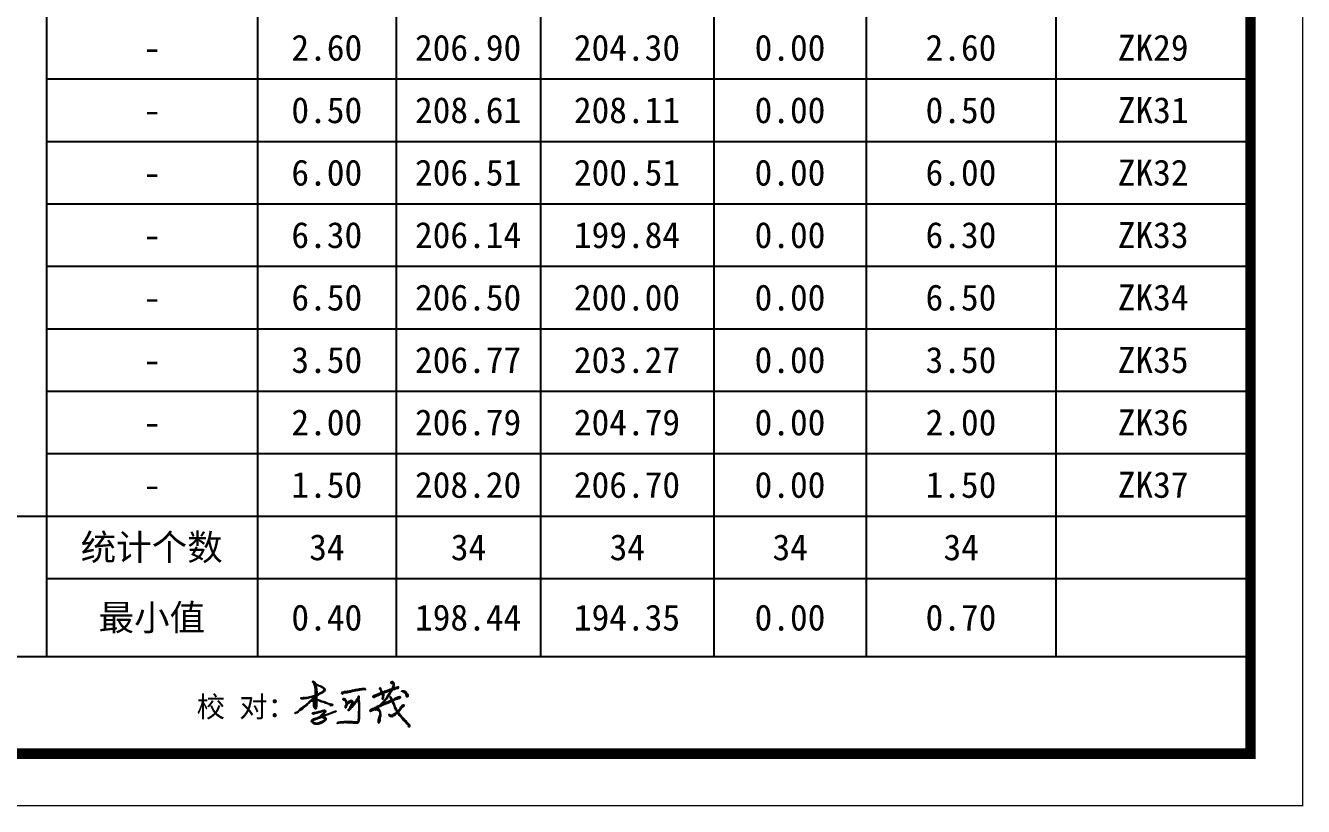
# Model space of a CAD drawing. Header units: millimetres. Extents: x 928 to 1798, y 854 to 1152.
# Drawn here: x 1015.6 to 1138.3, y 854.5 to 929.5 of the extents above; entities that cross this region are included whole.
import ezdxf

# ---------------------------------------------------------------- set-up
doc = ezdxf.new("R2010")
doc.units = ezdxf.units.MM
doc.layers.add('不打印', color=7, linetype='Continuous', plot=False)
doc.styles.add('成果图模板', font='simfang_0.ttf')
doc.styles.add('成果表转DWG表体', font='simfang_0.ttf', dxfattribs={"height": 2.5})

# ---------------------------------------------------------------- blocks, each defined once
blk = doc.blocks.new('地层图框模板（昇龙1）.dwg', base_point=(25, 269))
h = blk.add_hatch(color=256)
edge = h.paths.add_edge_path()
edge.add_spline(control_points=[(114.07, 10.4), (114.04, 10.39), (114, 10.37), (113.93, 10.34), (113.87, 10.33), (113.8, 10.38), (113.8, 10.28), (113.92, 10.27), (114.08, 10.28), (114.35, 10.32), (114.62, 10.37), (114.87, 10.44), (115.05, 10.47), (115.13, 10.53), (115.21, 10.56), (115.17, 10.41), (115.22, 10.33), (115.19, 10.24), (115.22, 10.18), (115.15, 10.19), (115.09, 10.16), (115.11, 10.26), (115.11, 10.32), (115.1, 10.39), (115.01, 10.41), (114.9, 10.24), (114.69, 10.09), (114.41, 9.79), (114.02, 9.47), (113.62, 9.24), (113.39, 8.93), (113.25, 8.96), (113.21, 8.89), (113.26, 8.89), (113.31, 8.86), (113.53, 9.07), (113.85, 9.23), (114.24, 9.58), (114.51, 9.83), (114.68, 9.99), (114.77, 10.07), (114.87, 10.05), (114.94, 10.07), (115.03, 10.12), (115.06, 10.04), (115.02, 9.92), (115.03, 9.71), (115.04, 9.52), (115.1, 9.38), (115.15, 9.31), (115.22, 9.28), (115.26, 9.34), (115.26, 9.48), (115.29, 9.69), (115.27, 9.9), (115.29, 10.03), (115.27, 10.13), (115.45, 10.11), (115.65, 10.04), (115.96, 9.93), (116.25, 9.82), (116.43, 9.75), (116.55, 9.71), (116.61, 9.69), (116.64, 9.68), (116.68, 9.67), (116.62, 9.64), (116.65, 9.6), (116.71, 9.63), (116.77, 9.59), (116.81, 9.65), (116.83, 9.69), (116.81, 9.75), (116.74, 9.76), (116.53, 9.75), (116.18, 9.94), (115.77, 10.07), (115.49, 10.16), (115.38, 10.18), (115.33, 10.19), (115.3, 10.18), (115.28, 10.2), (115.3, 10.28), (115.26, 10.38), (115.29, 10.48), (115.28, 10.58), (115.4, 10.6), (115.53, 10.7), (115.74, 10.79), (115.93, 10.91), (116.05, 11.02), (116.07, 11.1), (116.09, 11.17), (116.06, 11.23), (116.01, 11.3), (115.92, 11.35), (115.79, 11.45), (115.61, 11.53), (115.42, 11.58), (115.29, 11.66), (115.19, 11.69), (115.14, 11.77), (115.11, 11.84), (115.07, 11.92), (115.01, 11.92), (114.97, 11.95), (114.93, 11.93), (114.91, 11.88), (114.96, 11.83), (115.04, 11.78), (115.12, 11.55), (115.17, 11.25), (115.21, 10.91), (115.19, 10.74), (115.21, 10.61), (115.06, 10.59), (114.94, 10.52), (114.73, 10.48), (114.55, 10.41), (114.32, 10.4), (114.22, 10.37), (114.07, 10.32), (114.08, 10.36), (114.12, 10.37), (114.08, 10.37), (114.1, 10.4), (114.08, 10.4), (114.07, 10.4)], knot_values=[0, 0, 0, 0, 0.091841, 0.141659, 0.236025, 0.264396, 0.332921, 0.388613, 0.589966, 0.843295, 1.176629, 1.425196, 1.619991, 1.700549, 1.745735, 1.830434, 1.987843, 2.07365, 2.0945, 2.154606, 2.200447, 2.265553, 2.358018, 2.408796, 2.450379, 2.601599, 2.911975, 3.286205, 3.778565, 4.436739, 4.717676, 4.78013, 4.829107, 4.86475, 4.898908, 5.001169, 5.59981, 6.109519, 6.527063, 6.720562, 6.794121, 6.873287, 7.005836, 7.058167, 7.086204, 7.230576, 7.450666, 7.675664, 7.81065, 7.896416, 7.944362, 7.994112, 8.086252, 8.368905, 8.612866, 8.711098, 8.777347, 8.864967, 9.104388, 9.542602, 9.796921, 10.024141, 10.123159, 10.180485, 10.218007, 10.229472, 10.272228, 10.300575, 10.337934, 10.428935, 10.477906, 10.517486, 10.553335, 10.658606, 10.701792, 11.19311, 11.765328, 12.007591, 12.078873, 12.121258, 12.149772, 12.164939, 12.205533, 12.357162, 12.487448, 12.517803, 12.623815, 12.759422, 13.058867, 13.287153, 13.434274, 13.506465, 13.560586, 13.620323, 13.711858, 13.810244, 13.920941, 14.203325, 14.39788, 14.519664, 14.653871, 14.682112, 14.814463, 14.875925, 14.935031, 14.981822, 15.011422, 15.056542, 15.121897, 15.207316, 15.325746, 15.828334, 16.137777, 16.337041, 16.381876, 16.48025, 16.691322, 16.853676, 17.095797, 17.291285, 17.460195, 17.548953, 17.558135, 17.584702, 17.600454, 17.621442, 17.64393, 17.64393, 17.64393, 17.64393], degree=3, periodic=0)
edge = h.paths.add_edge_path(flags=17)
edge.add_spline(control_points=[(115.1, 10.11), (115.11, 10.11), (115.14, 10.13), (115.2, 10.14), (115.22, 10.06), (115.2, 9.96), (115.2, 9.81), (115.2, 9.68), (115.19, 9.57), (115.2, 9.51), (115.2, 9.43), (115.13, 9.49), (115.13, 9.58), (115.11, 9.72), (115.1, 9.87), (115.09, 9.99), (115.1, 10.07), (115.1, 10.1), (115.1, 10.11)], knot_values=[0, 0, 0, 0, 0.048175, 0.096646, 0.133277, 0.245269, 0.410545, 0.566607, 0.662658, 0.729895, 0.780067, 0.821444, 0.928133, 1.053887, 1.246152, 1.372153, 1.432468, 1.467227, 1.467227, 1.467227, 1.467227], degree=3, periodic=0)
edge = h.paths.add_edge_path(flags=16)
edge.add_spline(control_points=[(115.03, 10.28), (115, 10.26), (114.94, 10.21), (114.87, 10.17), (114.84, 10.08), (114.97, 10.15), (115.05, 10.16), (115.06, 10.22), (115.06, 10.26), (115.05, 10.28), (115.04, 10.28), (115.03, 10.28)], knot_values=[0, 0, 0, 0, 0.122444, 0.224424, 0.241494, 0.373737, 0.435027, 0.498564, 0.535398, 0.548255, 0.563469, 0.563469, 0.563469, 0.563469], degree=3, periodic=0)
edge = h.paths.add_edge_path(flags=16)
edge.add_spline(control_points=[(115.21, 11.63), (115.27, 11.6), (115.39, 11.55), (115.58, 11.49), (115.73, 11.4), (115.88, 11.35), (115.96, 11.26), (116.03, 11.19), (116.01, 11.07), (115.87, 10.97), (115.71, 10.86), (115.53, 10.77), (115.41, 10.71), (115.35, 10.68), (115.27, 10.66), (115.32, 10.88), (115.29, 11.05), (115.25, 11.3), (115.24, 11.48), (115.2, 11.57), (115.21, 11.62), (115.21, 11.63)], knot_values=[0, 0, 0, 0, 0.210614, 0.396737, 0.56967, 0.751186, 0.835512, 0.933329, 1.036231, 1.149935, 1.42972, 1.636861, 1.745961, 1.819552, 1.844071, 1.966781, 2.218805, 2.532882, 2.668482, 2.777763, 2.807014, 2.807014, 2.807014, 2.807014], degree=3, periodic=0)
h = blk.add_hatch(color=256)
edge = h.paths.add_edge_path()
edge.add_spline(control_points=[(117.69, 10.84), (117.78, 10.87), (118.03, 10.96), (118.43, 10.97), (118.84, 11.09), (119.22, 11.15), (119.53, 11.21), (119.75, 11.22), (119.88, 11.25), (119.96, 11.23), (119.99, 11.19), (119.97, 11.14), (119.93, 11.17), (119.84, 11.2), (119.6, 11.15), (119.15, 11.1), (118.64, 10.97), (118.17, 10.87), (117.93, 10.85), (117.81, 10.81), (117.81, 10.74), (117.74, 10.79), (117.69, 10.81), (117.69, 10.83), (117.69, 10.84)], knot_values=[0, 0, 0, 0, 0.290269, 0.793501, 1.169193, 1.590262, 1.925832, 2.118423, 2.251298, 2.316807, 2.356663, 2.390092, 2.438876, 2.463965, 2.696927, 3.13659, 3.839325, 4.278123, 4.548172, 4.583694, 4.636624, 4.702134, 4.765161, 4.780271, 4.780271, 4.780271, 4.780271], degree=3, periodic=0)
edge = h.paths.add_edge_path()
edge.add_spline(control_points=[(117.85, 10.26), (117.89, 10.26), (117.97, 10.26), (118.06, 10.18), (118.14, 10.09), (118.18, 9.97), (118.21, 9.89), (118.21, 9.78), (118.31, 9.96), (118.41, 10), (118.54, 10.07), (118.66, 10.1), (118.76, 10.05), (118.8, 9.95), (118.76, 9.83), (118.72, 9.69), (118.64, 9.61), (118.56, 9.39), (118.72, 9.65), (118.83, 9.75), (118.97, 9.91), (119.08, 10.1), (119.18, 10.27), (119.27, 10.39), (119.27, 10.5), (119.33, 10.5), (119.41, 10.48), (119.32, 10.22), (119.44, 9.95), (119.4, 9.57), (119.4, 9.2), (119.4, 8.78), (119.45, 8.37), (119.34, 8.11), (119.29, 7.98), (119.12, 7.93), (118.92, 7.96), (118.64, 7.99), (118.36, 8), (118.03, 8.02), (117.7, 7.99), (117.5, 7.98), (117.18, 7.92), (117.48, 8.02), (117.66, 8.01), (117.94, 8.06), (118.22, 8.07), (118.53, 8.06), (118.81, 8.03), (119.01, 8.03), (119.14, 8.01), (119.21, 8.06), (119.26, 8.11), (119.28, 8.17), (119.3, 8.31), (119.31, 8.58), (119.32, 9.14), (119.36, 9.68), (119.31, 10.1), (119.31, 10.21), (119.28, 10.31), (119.21, 10.05), (119.07, 9.94), (118.92, 9.68), (118.71, 9.49), (118.53, 9.31), (118.42, 9.19), (118.34, 9.14), (118.28, 9.2), (118.39, 9.26), (118.45, 9.37), (118.55, 9.53), (118.63, 9.72), (118.67, 9.85), (118.74, 9.97), (118.65, 10), (118.55, 9.99), (118.43, 9.91), (118.33, 9.83), (118.24, 9.75), (118.2, 9.62), (118.16, 9.52), (118.1, 9.41), (118.01, 9.44), (118.07, 9.57), (118.13, 9.67), (118.13, 9.84), (118.1, 9.97), (118.05, 10.08), (117.99, 10.16), (117.92, 10.17), (117.87, 10.18), (117.81, 10.2), (117.83, 10.24), (117.84, 10.25), (117.85, 10.26)], knot_values=[0, 0, 0, 0, 0.122607, 0.230293, 0.349786, 0.484731, 0.596906, 0.63538, 0.741254, 0.923305, 1.050851, 1.185902, 1.27681, 1.360487, 1.482299, 1.62866, 1.780251, 1.896313, 2.072015, 2.268154, 2.488358, 2.678661, 2.939711, 3.062732, 3.149779, 3.196209, 3.222135, 3.379581, 3.779713, 4.185094, 4.447982, 4.9014, 5.467968, 5.619116, 5.744461, 5.868099, 6.110959, 6.3592, 6.703522, 6.959833, 7.347952, 7.618973, 7.776569, 7.929963, 8.198537, 8.452013, 8.738913, 9.043151, 9.386064, 9.575543, 9.663771, 9.757813, 9.805985, 9.883404, 9.949545, 10.231734, 10.689228, 11.630112, 11.857918, 11.933087, 11.980943, 12.101559, 12.389774, 12.665079, 12.952889, 13.253978, 13.401545, 13.456297, 13.503989, 13.582195, 13.705981, 13.916398, 14.135714, 14.317094, 14.39112, 14.432249, 14.54973, 14.683581, 14.845986, 14.936003, 15.053565, 15.232033, 15.305104, 15.356372, 15.443987, 15.626507, 15.755323, 15.91622, 16.036675, 16.116039, 16.188904, 16.243197, 16.289462, 16.332507, 16.349149, 16.349149, 16.349149, 16.349149], degree=3, periodic=0)
h = blk.add_hatch(color=256)
edge = h.paths.add_edge_path()
edge.add_spline(control_points=[(120.71, 10.51), (120.76, 10.53), (120.9, 10.59), (121.13, 10.69), (121.35, 10.79), (121.48, 10.83), (121.58, 10.85), (121.45, 10.98), (121.45, 11.08), (121.4, 11.18), (121.33, 11.22), (121.37, 11.3), (121.45, 11.27), (121.48, 11.15), (121.57, 11.07), (121.58, 10.85), (121.73, 10.95), (121.86, 10.98), (122.05, 11.03), (122.24, 11.12), (122.4, 11.16), (122.54, 11.22), (122.58, 11.38), (122.65, 11.53), (122.64, 11.66), (122.64, 11.76), (122.56, 11.79), (122.49, 11.78), (122.36, 11.8), (122.5, 11.88), (122.59, 11.9), (122.68, 11.85), (122.75, 11.77), (122.74, 11.66), (122.75, 11.54), (122.7, 11.44), (122.65, 11.33), (122.63, 11.27), (122.6, 11.21), (122.74, 11.29), (122.84, 11.3), (122.98, 11.36), (123.08, 11.37), (123.13, 11.42), (123.19, 11.38), (123.13, 11.3), (122.97, 11.29), (122.81, 11.19), (122.59, 11.2), (122.52, 11), (122.4, 10.85), (122.28, 10.63), (122.13, 10.46), (122, 10.22), (121.83, 10.05), (121.71, 9.9), (121.63, 9.82), (121.58, 9.77), (121.51, 9.7), (121.78, 9.82), (121.9, 9.87), (122.18, 10), (122.33, 10.08), (122.53, 10.13), (122.39, 10.27), (122.37, 10.36), (122.35, 10.48), (122.46, 10.44), (122.46, 10.32), (122.55, 10.25), (122.58, 10.13), (122.73, 10.27), (122.88, 10.31), (123.09, 10.41), (123.23, 10.45), (123.33, 10.46), (123.36, 10.4), (123.3, 10.36), (123.23, 10.33), (123.13, 10.32), (123.07, 10.23), (122.99, 10.29), (122.88, 10.23), (122.77, 10.15), (122.67, 10.13), (122.58, 10.1), (122.67, 9.99), (122.72, 9.85), (122.82, 9.63), (122.87, 9.38), (123, 9.23), (123.03, 9.1), (123.1, 9.07), (123.17, 9.15), (123.25, 9.24), (123.33, 9.39), (123.42, 9.51), (123.51, 9.61), (123.6, 9.62), (123.63, 9.67), (123.69, 9.68), (123.7, 9.6), (123.65, 9.53), (123.52, 9.5), (123.43, 9.34), (123.32, 9.17), (123.21, 9.08), (123.1, 9.01), (123.24, 8.91), (123.3, 8.72), (123.54, 8.49), (123.75, 8.27), (123.93, 8.07), (124.02, 7.92), (124.14, 7.85), (124.24, 7.78), (124.26, 7.68), (124.26, 7.6), (124.19, 7.59), (124.15, 7.62), (124.03, 7.68), (124.2, 7.63), (124.17, 7.7), (124.14, 7.75), (124.07, 7.82), (123.92, 7.91), (123.76, 8.08), (123.59, 8.29), (123.4, 8.49), (123.25, 8.7), (123.1, 8.82), (123.09, 8.93), (123.01, 8.96), (122.95, 8.82), (122.83, 8.75), (122.7, 8.63), (122.54, 8.57), (122.39, 8.6), (122.28, 8.64), (122.25, 8.71), (122.24, 8.8), (122.31, 8.72), (122.36, 8.69), (122.45, 8.63), (122.56, 8.68), (122.67, 8.75), (122.8, 8.84), (122.88, 8.94), (123.03, 9.04), (122.84, 9.19), (122.79, 9.42), (122.7, 9.69), (122.6, 9.88), (122.56, 9.99), (122.47, 10.09), (122.21, 9.85), (121.92, 9.8), (121.59, 9.66), (121.36, 9.53), (121.16, 9.45), (121.07, 9.37), (120.96, 9.35), (121.05, 9.27), (121.19, 9.33), (121.32, 9.2), (121.42, 9.07), (121.44, 8.87), (121.46, 8.66), (121.4, 8.43), (121.4, 8.21), (121.35, 8.07), (121.25, 7.93), (121.17, 8.08), (121.21, 8.24), (121.28, 8.43), (121.28, 8.57), (121.35, 8.66), (121.35, 8.45), (121.28, 8.35), (121.27, 8.21), (121.25, 8.04), (121.36, 8.26), (121.37, 8.39), (121.36, 8.59), (121.39, 8.77), (121.36, 8.95), (121.29, 9.13), (121.18, 9.21), (121.08, 9.23), (121.01, 9.24), (120.91, 9.2), (120.93, 9.31), (120.81, 9.23), (120.7, 9.18), (120.56, 9.13), (120.47, 9.07), (120.38, 9.13), (120.56, 9.28), (120.8, 9.34), (121.11, 9.51), (121.37, 9.66), (121.58, 9.86), (121.79, 10.1), (122.05, 10.41), (122.25, 10.75), (122.39, 10.94), (122.52, 11.11), (122.34, 11.1), (122.19, 10.99), (121.94, 10.91), (121.73, 10.89), (121.62, 10.77), (121.69, 10.7), (121.67, 10.52), (121.73, 10.72), (121.77, 10.59), (121.69, 10.54), (121.73, 10.42), (121.74, 10.3), (121.64, 10.25), (121.55, 10.3), (121.67, 10.41), (121.63, 10.55), (121.6, 10.67), (121.53, 10.81), (121.34, 10.65), (121.15, 10.59), (120.94, 10.52), (120.82, 10.44), (120.7, 10.42), (120.68, 10.49), (120.7, 10.51), (120.71, 10.51)], knot_values=[0, 0, 0, 0, 0.157874, 0.462052, 0.769284, 0.864138, 0.901518, 1.019454, 1.184481, 1.271726, 1.333799, 1.3926, 1.475012, 1.520565, 1.736548, 1.874428, 1.952691, 2.156997, 2.318971, 2.527364, 2.783136, 2.813007, 2.986565, 3.204086, 3.317184, 3.392995, 3.474022, 3.537895, 3.620697, 3.719934, 3.834764, 3.921778, 4.011515, 4.150766, 4.2289, 4.363474, 4.496284, 4.558679, 4.580774, 4.669602, 4.829985, 4.99196, 5.073958, 5.137911, 5.1805, 5.235065, 5.377865, 5.627075, 5.810476, 5.933381, 6.203623, 6.412404, 6.660347, 6.900043, 7.219189, 7.36543, 7.493113, 7.550637, 7.60401, 7.700069, 8.06813, 8.288358, 8.538571, 8.628093, 8.797616, 8.909012, 8.983335, 9.051796, 9.161277, 9.310034, 9.364024, 9.467827, 9.724995, 9.94681, 10.118878, 10.172998, 10.220081, 10.265223, 10.366111, 10.471871, 10.551045, 10.613486, 10.709545, 10.896099, 10.997793, 11.039019, 11.145661, 11.271856, 11.545112, 11.821163, 12.046685, 12.151607, 12.164465, 12.26282, 12.412155, 12.546342, 12.755959, 12.872776, 12.928068, 13.013619, 13.035179, 13.100236, 13.182133, 13.30258, 13.44585, 13.718578, 13.864044, 13.944615, 14.015176, 14.268472, 14.577047, 14.963716, 15.2041, 15.367282, 15.474133, 15.623966, 15.712189, 15.77995, 15.81918, 15.883791, 15.956312, 16.050849, 16.088316, 16.136088, 16.216631, 16.397667, 16.658094, 16.904087, 17.211895, 17.486966, 17.689338, 17.750728, 17.783033, 17.909595, 18.082158, 18.226559, 18.434353, 18.564887, 18.691279, 18.745812, 18.801918, 18.865071, 18.93928, 19.026607, 19.146943, 19.279965, 19.420786, 19.607564, 19.71392, 19.838722, 20.152322, 20.470551, 20.675095, 20.791002, 20.819749, 21.070365, 21.518471, 21.827631, 22.109524, 22.327699, 22.448314, 22.514245, 22.550179, 22.732611, 22.90261, 23.054815, 23.230583, 23.484129, 23.694287, 23.93506, 24.115058, 24.211329, 24.292443, 24.49462, 24.7203, 24.891031, 24.918478, 25.016188, 25.232004, 25.405884, 25.476994, 25.591651, 25.835146, 25.996828, 26.160532, 26.386178, 26.55661, 26.704087, 26.775099, 26.868809, 26.929197, 26.994253, 27.039927, 27.249015, 27.421766, 27.492538, 27.553526, 27.647071, 28.015168, 28.406214, 28.654986, 28.915055, 29.276591, 29.604714, 30.151935, 30.359326, 30.484767, 30.545755, 30.770811, 31.078999, 31.323424, 31.381337, 31.519638, 31.590095, 31.69294, 31.747658, 31.832707, 31.941983, 32.083798, 32.163622, 32.215455, 32.337898, 32.478148, 32.649771, 32.711502, 32.907397, 33.159708, 33.382576, 33.530285, 33.620803, 33.671604, 33.697626, 33.697626, 33.697626, 33.697626], degree=3, periodic=0)
edge = h.paths.add_edge_path(flags=17)
edge.add_spline(control_points=[(123.49, 10.95), (123.53, 10.95), (123.67, 10.98), (123.8, 10.78), (123.96, 10.65), (123.92, 10.45), (124.1, 10.48), (124.02, 10.76), (123.88, 10.87), (123.78, 11.02), (123.65, 11.03), (123.54, 11.06), (123.48, 11.02), (123.46, 10.98), (123.48, 10.96), (123.49, 10.95)], knot_values=[0, 0, 0, 0, 0.116994, 0.400639, 0.602686, 0.74586, 0.79161, 1.039235, 1.29427, 1.403425, 1.534457, 1.670901, 1.724416, 1.74629, 1.794116, 1.794116, 1.794116, 1.794116], degree=3, periodic=0)
h = blk.add_hatch(color=256)
edge = h.paths.add_edge_path(flags=16)
edge.add_spline(control_points=[(115.81, 8.53), (115.77, 8.51), (115.65, 8.46), (115.48, 8.42), (115.33, 8.34), (115.18, 8.32), (115.07, 8.25), (114.97, 8.22), (114.92, 8.17), (114.91, 8.09), (114.99, 8.04), (115.03, 7.97), (115.11, 7.93), (115.22, 7.88), (115.39, 7.91), (115.54, 7.96), (115.73, 8.02), (115.89, 8.11), (116.03, 8.2), (116.09, 8.29), (116.11, 8.36), (116.07, 8.44), (115.96, 8.44), (115.89, 8.51), (115.83, 8.53), (115.81, 8.53)], knot_values=[0, 0, 0, 0, 0.153696, 0.38299, 0.519164, 0.667245, 0.825177, 0.911554, 0.965943, 1.020515, 1.130753, 1.20278, 1.268369, 1.377378, 1.559829, 1.75315, 1.877556, 2.143083, 2.298428, 2.384686, 2.456172, 2.509462, 2.613377, 2.739898, 2.796916, 2.796916, 2.796916, 2.796916], degree=3, periodic=0)
edge = h.paths.add_edge_path()
edge.add_spline(control_points=[(115.06, 8.95), (115.05, 8.94), (115.01, 8.9), (114.94, 8.93), (114.88, 8.88), (114.93, 8.78), (115.15, 8.86), (115.37, 8.9), (115.63, 9), (115.83, 9.06), (115.95, 9.09), (116.05, 9.11), (116.05, 9), (115.91, 8.92), (115.83, 8.77), (115.73, 8.71), (115.69, 8.64), (115.77, 8.58), (115.61, 8.55), (115.48, 8.48), (115.23, 8.41), (115.04, 8.35), (114.91, 8.28), (114.84, 8.22), (114.79, 8.11), (114.9, 8), (115, 7.9), (115.15, 7.82), (115.34, 7.82), (115.56, 7.87), (115.79, 7.95), (115.97, 8.07), (116.11, 8.16), (116.18, 8.27), (116.21, 8.37), (116.15, 8.45), (116.07, 8.52), (115.99, 8.53), (115.9, 8.61), (116.11, 8.62), (116.21, 8.7), (116.36, 8.73), (116.5, 8.8), (116.65, 8.85), (116.79, 8.91), (116.91, 8.95), (117.01, 9.01), (117.08, 9.01), (117.17, 9.08), (117.03, 9.05), (116.97, 9.02), (116.85, 8.99), (116.75, 8.95), (116.64, 8.91), (116.51, 8.86), (116.33, 8.8), (116.17, 8.73), (116.02, 8.7), (115.95, 8.65), (115.88, 8.65), (115.86, 8.6), (115.79, 8.66), (115.89, 8.71), (115.94, 8.79), (116.03, 8.89), (116.1, 8.99), (116.16, 9.09), (116.12, 9.16), (116.04, 9.18), (115.93, 9.15), (115.78, 9.11), (115.6, 9.07), (115.45, 9.02), (115.32, 8.97), (115.2, 8.96), (115.15, 8.91), (115.06, 8.9), (115.08, 8.94), (115.09, 8.96), (115.07, 8.95), (115.06, 8.95)], knot_values=[0, 0, 0, 0, 0.060936, 0.143191, 0.187761, 0.251887, 0.402138, 0.743047, 1.007722, 1.218241, 1.362085, 1.417135, 1.446004, 1.626888, 1.858378, 1.923604, 1.990915, 2.055315, 2.117927, 2.338233, 2.609667, 2.842217, 2.945002, 3.041128, 3.121348, 3.279111, 3.426798, 3.586791, 3.758954, 4.000977, 4.249604, 4.479037, 4.639264, 4.757124, 4.850004, 4.942362, 5.029325, 5.158137, 5.187947, 5.341537, 5.480764, 5.668916, 5.755685, 5.957802, 6.12999, 6.229441, 6.344262, 6.437919, 6.489074, 6.562998, 6.685019, 6.77895, 6.893513, 7.018843, 7.128801, 7.328766, 7.556592, 7.673128, 7.76187, 7.819993, 7.85136, 7.90801, 7.965043, 8.108899, 8.218338, 8.366692, 8.47273, 8.529929, 8.584368, 8.686288, 8.873013, 9.060585, 9.236493, 9.35735, 9.456407, 9.573306, 9.610953, 9.644147, 9.652446, 9.673574, 9.673574, 9.673574, 9.673574], degree=3, periodic=0)
at = {"const_width": 1}
blk.add_lwpolyline([(25, 5), (205, 5), (205, 292), (25, 292), (25, 5), (205, 5)], dxfattribs=at)
for points in [[(114.07, 10.4), (113.99, 10.37), (113.94, 10.35), (113.85, 10.35), (113.82, 10.36), (113.82, 10.29), (113.87, 10.27), (114.07, 10.28), (114.32, 10.31), (114.65, 10.38), (114.89, 10.44), (115.08, 10.49), (115.14, 10.53), (115.19, 10.54), (115.19, 10.46), (115.2, 10.3), (115.2, 10.22), (115.21, 10.2), (115.15, 10.18), (115.11, 10.18), (115.1, 10.24), (115.1, 10.33), (115.09, 10.38), (115.05, 10.4), (114.93, 10.3), (114.71, 10.09), (114.44, 9.83), (114.06, 9.52), (113.54, 9.11), (113.31, 8.95), (113.25, 8.94), (113.23, 8.9), (113.26, 8.88), (113.29, 8.87), (113.38, 8.92), (113.87, 9.27), (114.26, 9.6), (114.57, 9.88), (114.71, 10.01), (114.77, 10.05), (114.85, 10.05), (114.98, 10.09), (115.03, 10.11), (115.04, 10.08), (115.03, 9.94), (115.03, 9.72), (115.06, 9.49), (115.11, 9.37), (115.17, 9.31), (115.21, 9.29), (115.24, 9.33), (115.26, 9.42), (115.28, 9.7), (115.28, 9.94), (115.28, 10.04), (115.29, 10.11), (115.37, 10.12), (115.6, 10.06), (116.02, 9.91), (116.26, 9.82), (116.47, 9.74), (116.56, 9.71), (116.62, 9.69), (116.65, 9.67), (116.66, 9.67), (116.64, 9.64), (116.65, 9.61), (116.69, 9.61), (116.78, 9.62), (116.81, 9.65), (116.83, 9.69), (116.82, 9.72), (116.72, 9.76), (116.68, 9.76), (116.21, 9.91), (115.67, 10.1), (115.44, 10.17), (115.37, 10.18), (115.32, 10.18), (115.3, 10.19), (115.28, 10.2), (115.28, 10.24), (115.28, 10.39), (115.28, 10.52), (115.28, 10.55), (115.38, 10.6), (115.5, 10.67), (115.76, 10.81), (115.95, 10.93), (116.05, 11.04), (116.07, 11.11), (116.08, 11.16), (116.06, 11.22), (116.01, 11.3), (115.93, 11.35), (115.84, 11.41), (115.58, 11.53), (115.4, 11.6), (115.29, 11.66), (115.17, 11.72), (115.16, 11.74), (115.1, 11.86), (115.06, 11.91), (115, 11.93), (114.96, 11.95), (114.93, 11.93), (114.92, 11.89), (114.96, 11.84), (115.02, 11.78), (115.07, 11.68), (115.18, 11.19), (115.2, 10.88), (115.2, 10.68), (115.2, 10.63), (115.11, 10.59), (114.91, 10.52), (114.76, 10.48), (114.52, 10.42), (114.33, 10.39), (114.17, 10.35), (114.08, 10.34), (114.08, 10.35), (114.1, 10.37), (114.09, 10.37), (114.09, 10.39), (114.07, 10.4)], [(115.21, 11.63), (115.4, 11.55), (115.58, 11.48), (115.73, 11.41), (115.9, 11.32), (115.96, 11.26), (116.01, 11.19), (116, 11.08), (115.92, 11), (115.68, 10.85), (115.5, 10.75), (115.4, 10.7), (115.33, 10.68), (115.31, 10.67), (115.3, 10.79), (115.29, 11.05), (115.25, 11.36), (115.23, 11.49), (115.21, 11.6), (115.21, 11.63)], [(117.69, 10.84), (117.97, 10.93), (118.46, 11), (118.83, 11.08), (119.24, 11.16), (119.58, 11.21), (119.77, 11.23), (119.9, 11.24), (119.96, 11.22), (119.98, 11.18), (119.97, 11.15), (119.93, 11.17), (119.9, 11.18), (119.67, 11.17), (119.24, 11.1), (118.55, 10.95), (118.12, 10.87), (117.85, 10.83), (117.82, 10.81), (117.8, 10.76), (117.74, 10.78), (117.69, 10.82), (117.69, 10.84)], [(120.71, 10.51), (120.85, 10.57), (121.13, 10.69), (121.42, 10.81), (121.51, 10.84), (121.54, 10.85), (121.49, 10.95), (121.43, 11.11), (121.38, 11.18), (121.34, 11.23), (121.37, 11.28), (121.45, 11.25), (121.46, 11.21), (121.56, 11.01), (121.61, 10.89), (121.69, 10.92), (121.88, 10.98), (122.03, 11.03), (122.23, 11.11), (122.47, 11.19), (122.5, 11.2), (122.58, 11.35), (122.64, 11.56), (122.64, 11.68), (122.62, 11.75), (122.55, 11.79), (122.49, 11.78), (122.41, 11.8), (122.49, 11.86), (122.6, 11.89), (122.68, 11.85), (122.73, 11.78), (122.75, 11.64), (122.74, 11.56), (122.7, 11.43), (122.64, 11.31), (122.62, 11.26), (122.61, 11.24), (122.7, 11.26), (122.85, 11.31), (123, 11.36), (123.08, 11.38), (123.14, 11.41), (123.17, 11.38), (123.15, 11.33), (123.01, 11.28), (122.78, 11.21), (122.6, 11.16), (122.54, 11.06), (122.39, 10.83), (122.28, 10.65), (122.13, 10.45), (122, 10.25), (121.8, 10.01), (121.7, 9.9), (121.61, 9.8), (121.57, 9.76), (121.54, 9.72), (121.63, 9.75), (121.97, 9.9), (122.17, 9.99), (122.4, 10.09), (122.48, 10.13), (122.4, 10.28), (122.37, 10.39), (122.37, 10.46), (122.43, 10.44), (122.48, 10.34), (122.55, 10.21), (122.58, 10.16), (122.67, 10.21), (122.9, 10.32), (123.11, 10.41), (123.27, 10.45), (123.33, 10.45), (123.35, 10.41), (123.32, 10.37), (123.23, 10.33), (123.13, 10.3), (123.06, 10.25), (123, 10.27), (122.91, 10.24), (122.75, 10.15), (122.65, 10.12), (122.61, 10.1), (122.65, 10), (122.71, 9.89), (122.81, 9.63), (122.9, 9.37), (123.01, 9.18), (123.06, 9.09), (123.07, 9.08), (123.16, 9.13), (123.25, 9.25), (123.32, 9.36), (123.44, 9.54), (123.53, 9.61), (123.59, 9.62), (123.65, 9.67), (123.68, 9.68), (123.69, 9.61), (123.65, 9.54), (123.54, 9.49), (123.45, 9.38), (123.29, 9.16), (123.18, 9.06), (123.12, 9.01), (123.17, 8.95), (123.31, 8.74), (123.52, 8.51), (123.78, 8.23), (123.94, 8.05), (124.04, 7.92), (124.13, 7.86), (124.24, 7.75), (124.26, 7.67), (124.24, 7.6), (124.2, 7.59), (124.14, 7.62), (124.08, 7.66), (124.18, 7.66), (124.17, 7.69), (124.15, 7.74), (124.09, 7.8), (123.95, 7.9), (123.76, 8.09), (123.6, 8.27), (123.4, 8.5), (123.22, 8.71), (123.1, 8.87), (123.07, 8.93), (123.04, 8.94), (122.96, 8.85), (122.83, 8.74), (122.71, 8.65), (122.52, 8.58), (122.39, 8.61), (122.27, 8.66), (122.25, 8.71), (122.25, 8.77), (122.3, 8.73), (122.36, 8.69), (122.44, 8.65), (122.55, 8.68), (122.67, 8.75), (122.78, 8.83), (122.92, 8.96), (122.99, 9.04), (122.92, 9.14), (122.78, 9.42), (122.68, 9.72), (122.59, 9.91), (122.54, 10.01), (122.52, 10.03), (122.29, 9.94), (121.87, 9.77), (121.59, 9.65), (121.34, 9.52), (121.14, 9.43), (121.04, 9.37), (120.98, 9.34), (121, 9.31), (121.18, 9.3), (121.32, 9.2), (121.41, 9.07), (121.44, 8.9), (121.45, 8.64), (121.41, 8.44), (121.39, 8.2), (121.32, 8.03), (121.25, 7.96), (121.2, 8.03), (121.21, 8.23), (121.27, 8.45), (121.32, 8.61), (121.33, 8.63), (121.35, 8.54), (121.29, 8.33), (121.26, 8.16), (121.26, 8.09), (121.32, 8.18), (121.37, 8.42), (121.37, 8.58), (121.38, 8.75), (121.35, 8.97), (121.27, 9.12), (121.15, 9.21), (121.08, 9.23), (120.99, 9.23), (120.93, 9.22), (120.92, 9.28), (120.87, 9.27), (120.69, 9.18), (120.53, 9.11), (120.46, 9.08), (120.41, 9.12), (120.47, 9.2), (120.8, 9.35), (121.15, 9.53), (121.36, 9.66), (121.55, 9.84), (121.79, 10.11), (122, 10.37), (122.3, 10.82), (122.43, 10.99), (122.48, 11.1), (122.41, 11.1), (122.21, 11.02), (121.92, 10.91), (121.69, 10.83), (121.65, 10.79), (121.67, 10.65), (121.68, 10.58), (121.74, 10.67), (121.76, 10.62), (121.71, 10.54), (121.72, 10.43), (121.7, 10.29), (121.63, 10.27), (121.58, 10.29), (121.63, 10.4), (121.63, 10.54), (121.58, 10.7), (121.55, 10.76), (121.37, 10.69), (121.13, 10.59), (120.93, 10.5), (120.8, 10.44), (120.71, 10.44), (120.69, 10.49), (120.71, 10.51)], [(123.49, 10.95), (123.61, 10.95), (123.83, 10.77), (123.93, 10.6), (123.97, 10.46), (124.01, 10.47), (124.01, 10.72), (123.86, 10.92), (123.78, 11), (123.66, 11.03), (123.52, 11.04), (123.48, 11.01), (123.47, 10.99), (123.49, 10.95)], [(115.03, 10.28), (114.94, 10.21), (114.86, 10.14), (114.86, 10.12), (114.99, 10.15), (115.04, 10.17), (115.06, 10.23), (115.06, 10.27), (115.05, 10.28), (115.03, 10.28)], [(115.1, 10.11), (115.14, 10.12), (115.19, 10.12), (115.21, 10.09), (115.2, 9.98), (115.2, 9.81), (115.2, 9.66), (115.2, 9.56), (115.2, 9.49), (115.19, 9.44), (115.15, 9.47), (115.13, 9.57), (115.11, 9.7), (115.1, 9.89), (115.09, 10.01), (115.1, 10.07), (115.1, 10.11)], [(117.85, 10.26), (117.97, 10.25), (118.06, 10.19), (118.13, 10.09), (118.18, 9.97), (118.21, 9.86), (118.21, 9.82), (118.28, 9.9), (118.43, 10.01), (118.54, 10.06), (118.68, 10.09), (118.75, 10.04), (118.79, 9.96), (118.76, 9.84), (118.71, 9.7), (118.63, 9.58), (118.59, 9.47), (118.7, 9.61), (118.83, 9.75), (118.97, 9.92), (119.07, 10.08), (119.21, 10.3), (119.27, 10.41), (119.29, 10.5), (119.34, 10.5), (119.37, 10.49), (119.37, 10.33), (119.4, 9.93), (119.4, 9.53), (119.4, 9.27), (119.41, 8.81), (119.39, 8.25), (119.34, 8.1), (119.28, 7.99), (119.16, 7.95), (118.92, 7.95), (118.67, 7.98), (118.33, 8), (118.07, 8.01), (117.69, 7.99), (117.42, 7.96), (117.26, 7.94), (117.4, 7.99), (117.67, 8.02), (117.92, 8.05), (118.21, 8.06), (118.51, 8.06), (118.86, 8.03), (119.05, 8.03), (119.13, 8.02), (119.22, 8.07), (119.25, 8.1), (119.28, 8.18), (119.29, 8.24), (119.31, 8.52), (119.32, 8.98), (119.33, 9.92), (119.31, 10.15), (119.31, 10.22), (119.29, 10.27), (119.23, 10.16), (119.07, 9.92), (118.91, 9.7), (118.71, 9.49), (118.5, 9.27), (118.39, 9.17), (118.34, 9.16), (118.31, 9.19), (118.36, 9.25), (118.44, 9.35), (118.54, 9.53), (118.63, 9.73), (118.7, 9.9), (118.72, 9.97), (118.68, 9.99), (118.56, 9.98), (118.44, 9.92), (118.32, 9.82), (118.26, 9.75), (118.21, 9.64), (118.14, 9.48), (118.09, 9.42), (118.04, 9.44), (118.05, 9.53), (118.12, 9.7), (118.13, 9.83), (118.09, 9.98), (118.04, 10.09), (117.98, 10.15), (117.91, 10.17), (117.86, 10.18), (117.82, 10.2), (117.84, 10.25), (117.85, 10.26)], [(115.06, 8.95), (115.01, 8.92), (114.93, 8.91), (114.9, 8.88), (114.92, 8.82), (115.07, 8.83), (115.4, 8.92), (115.65, 9), (115.85, 9.07), (115.99, 9.1), (116.05, 9.09), (116.05, 9.06), (115.94, 8.92), (115.78, 8.75), (115.73, 8.71), (115.71, 8.64), (115.74, 8.59), (115.69, 8.56), (115.48, 8.49), (115.22, 8.4), (115, 8.33), (114.91, 8.28), (114.84, 8.21), (114.81, 8.14), (114.9, 8), (115, 7.91), (115.15, 7.83), (115.32, 7.82), (115.56, 7.87), (115.79, 7.96), (115.98, 8.08), (116.11, 8.18), (116.18, 8.28), (116.19, 8.37), (116.15, 8.45), (116.08, 8.5), (115.96, 8.56), (115.94, 8.58), (116.08, 8.63), (116.21, 8.69), (116.39, 8.75), (116.47, 8.79), (116.65, 8.86), (116.81, 8.92), (116.91, 8.96), (117.01, 9), (117.1, 9.03), (117.14, 9.07), (117.07, 9.06), (116.95, 9.02), (116.86, 8.99), (116.75, 8.95), (116.64, 8.9), (116.53, 8.87), (116.34, 8.8), (116.13, 8.72), (116.02, 8.69), (115.94, 8.66), (115.88, 8.64), (115.86, 8.62), (115.81, 8.65), (115.85, 8.69), (115.95, 8.8), (116.02, 8.88), (116.11, 9), (116.14, 9.1), (116.11, 9.15), (116.06, 9.17), (115.96, 9.16), (115.78, 9.11), (115.6, 9.06), (115.43, 9.01), (115.31, 8.98), (115.22, 8.96), (115.11, 8.91), (115.07, 8.91), (115.08, 8.94), (115.08, 8.95), (115.06, 8.95)], [(115.81, 8.53), (115.67, 8.47), (115.45, 8.4), (115.33, 8.35), (115.19, 8.31), (115.04, 8.24), (114.96, 8.21), (114.93, 8.17), (114.92, 8.11), (114.99, 8.03), (115.04, 7.97), (115.09, 7.94), (115.2, 7.9), (115.38, 7.91), (115.56, 7.97), (115.68, 8.01), (115.92, 8.13), (116.04, 8.23), (116.09, 8.3), (116.1, 8.37), (116.08, 8.42), (115.98, 8.45), (115.87, 8.51), (115.81, 8.53)]]:
    blk.add_spline(points, degree=3)
at = {"layer": '不打印', "const_width": 0.15}
blk.add_lwpolyline([(0, 0), (210, 0), (210, 297), (0, 297), (0, 0)], dxfattribs=at)
at = {"color": 7, "style": '成果图模板'}
blk.add_text('校 对：', height=2, dxfattribs=at).set_placement((103.77, 8.5))

msp = doc.modelspace()

# ---------------------------------------------------------------- linework, layer by layer
at = {"color": 0}
for points in [[(1017.59, 882.4), (1017.59, 1110.4)], [(1017.59, 924.4), (1017.59, 930.4)], [(1037.86, 924.4), (1037.86, 930.4)], [(1037.86, 924.4), (1037.86, 930.4)], [(1051.19, 924.4), (1051.19, 930.4)], [(1051.19, 924.4), (1051.19, 930.4)], [(1065.04, 924.4), (1065.04, 930.4)], [(1065.04, 924.4), (1065.04, 930.4)], [(1081.71, 924.4), (1081.71, 930.4)], [(1081.71, 924.4), (1081.71, 930.4)], [(1096.33, 924.4), (1096.33, 930.4)], [(1096.33, 924.4), (1096.33, 930.4)], [(1114.54, 924.4), (1114.54, 930.4)], [(1114.54, 924.4), (1114.54, 930.4)], [(1133.26, 924.4), (1133.26, 930.4)], [(1017.59, 924.4), (1037.86, 924.4)], [(1017.59, 924.4), (1037.86, 924.4)], [(1017.59, 918.4), (1017.59, 924.4)], [(1037.86, 924.4), (1051.19, 924.4)], [(1037.86, 918.4), (1037.86, 924.4)], [(1037.86, 924.4), (1051.19, 924.4)], [(1037.86, 918.4), (1037.86, 924.4)], [(1051.19, 924.4), (1065.04, 924.4)], [(1051.19, 918.4), (1051.19, 924.4)], [(1051.19, 924.4), (1065.04, 924.4)], [(1051.19, 918.4), (1051.19, 924.4)], [(1065.04, 924.4), (1081.71, 924.4)], [(1065.04, 918.4), (1065.04, 924.4)], [(1065.04, 924.4), (1081.71, 924.4)], [(1065.04, 918.4), (1065.04, 924.4)], [(1081.71, 924.4), (1096.33, 924.4)], [(1081.71, 918.4), (1081.71, 924.4)], [(1081.71, 924.4), (1096.33, 924.4)], [(1081.71, 918.4), (1081.71, 924.4)], [(1096.33, 924.4), (1114.54, 924.4)], [(1096.33, 918.4), (1096.33, 924.4)], [(1096.33, 924.4), (1114.54, 924.4)], [(1096.33, 918.4), (1096.33, 924.4)], [(1114.54, 924.4), (1133.26, 924.4)], [(1114.54, 918.4), (1114.54, 924.4)], [(1114.54, 924.4), (1133.26, 924.4)], [(1114.54, 918.4), (1114.54, 924.4)], [(1133.26, 918.4), (1133.26, 924.4)], [(1017.59, 918.4), (1037.86, 918.4)], [(1017.59, 918.4), (1037.86, 918.4)], [(1017.59, 912.4), (1017.59, 918.4)], [(1037.86, 918.4), (1051.19, 918.4)], [(1037.86, 912.4), (1037.86, 918.4)], [(1037.86, 918.4), (1051.19, 918.4)], [(1037.86, 912.4), (1037.86, 918.4)], [(1051.19, 918.4), (1065.04, 918.4)], [(1051.19, 912.4), (1051.19, 918.4)], [(1051.19, 918.4), (1065.04, 918.4)], [(1051.19, 912.4), (1051.19, 918.4)], [(1065.04, 918.4), (1081.71, 918.4)], [(1065.04, 912.4), (1065.04, 918.4)], [(1065.04, 918.4), (1081.71, 918.4)], [(1065.04, 912.4), (1065.04, 918.4)], [(1081.71, 918.4), (1096.33, 918.4)], [(1081.71, 912.4), (1081.71, 918.4)], [(1081.71, 918.4), (1096.33, 918.4)], [(1081.71, 912.4), (1081.71, 918.4)], [(1096.33, 918.4), (1114.54, 918.4)], [(1096.33, 912.4), (1096.33, 918.4)], [(1096.33, 918.4), (1114.54, 918.4)], [(1096.33, 912.4), (1096.33, 918.4)], [(1114.54, 918.4), (1133.26, 918.4)], [(1114.54, 912.4), (1114.54, 918.4)], [(1114.54, 918.4), (1133.26, 918.4)], [(1114.54, 912.4), (1114.54, 918.4)], [(1133.26, 912.4), (1133.26, 918.4)], [(1017.59, 912.4), (1037.86, 912.4)], [(1017.59, 912.4), (1037.86, 912.4)], [(1017.59, 906.4), (1017.59, 912.4)], [(1037.86, 912.4), (1051.19, 912.4)], [(1037.86, 906.4), (1037.86, 912.4)], [(1037.86, 912.4), (1051.19, 912.4)], [(1037.86, 906.4), (1037.86, 912.4)], [(1051.19, 912.4), (1065.04, 912.4)], [(1051.19, 906.4), (1051.19, 912.4)], [(1051.19, 912.4), (1065.04, 912.4)], [(1051.19, 906.4), (1051.19, 912.4)], [(1065.04, 912.4), (1081.71, 912.4)], [(1065.04, 906.4), (1065.04, 912.4)], [(1065.04, 912.4), (1081.71, 912.4)], [(1065.04, 906.4), (1065.04, 912.4)], [(1081.71, 912.4), (1096.33, 912.4)], [(1081.71, 906.4), (1081.71, 912.4)], [(1081.71, 912.4), (1096.33, 912.4)], [(1081.71, 906.4), (1081.71, 912.4)], [(1096.33, 912.4), (1114.54, 912.4)], [(1096.33, 906.4), (1096.33, 912.4)], [(1096.33, 912.4), (1114.54, 912.4)], [(1096.33, 906.4), (1096.33, 912.4)], [(1114.54, 912.4), (1133.26, 912.4)], [(1114.54, 906.4), (1114.54, 912.4)], [(1114.54, 912.4), (1133.26, 912.4)], [(1114.54, 906.4), (1114.54, 912.4)], [(1133.26, 906.4), (1133.26, 912.4)], [(1017.59, 906.4), (1037.86, 906.4)], [(1017.59, 906.4), (1037.86, 906.4)], [(1017.59, 900.4), (1017.59, 906.4)], [(1037.86, 906.4), (1051.19, 906.4)], [(1037.86, 900.4), (1037.86, 906.4)], [(1037.86, 906.4), (1051.19, 906.4)], [(1037.86, 900.4), (1037.86, 906.4)], [(1051.19, 906.4), (1065.04, 906.4)], [(1051.19, 900.4), (1051.19, 906.4)], [(1051.19, 906.4), (1065.04, 906.4)], [(1051.19, 900.4), (1051.19, 906.4)], [(1065.04, 906.4), (1081.71, 906.4)], [(1065.04, 900.4), (1065.04, 906.4)], [(1065.04, 906.4), (1081.71, 906.4)], [(1065.04, 900.4), (1065.04, 906.4)], [(1081.71, 906.4), (1096.33, 906.4)], [(1081.71, 900.4), (1081.71, 906.4)], [(1081.71, 906.4), (1096.33, 906.4)], [(1081.71, 900.4), (1081.71, 906.4)], [(1096.33, 906.4), (1114.54, 906.4)], [(1096.33, 900.4), (1096.33, 906.4)], [(1096.33, 906.4), (1114.54, 906.4)], [(1096.33, 900.4), (1096.33, 906.4)], [(1114.54, 906.4), (1133.26, 906.4)], [(1114.54, 900.4), (1114.54, 906.4)], [(1114.54, 906.4), (1133.26, 906.4)], [(1114.54, 900.4), (1114.54, 906.4)], [(1133.26, 900.4), (1133.26, 906.4)], [(1017.59, 900.4), (1037.86, 900.4)], [(1017.59, 900.4), (1037.86, 900.4)], [(1017.59, 894.4), (1017.59, 900.4)], [(1037.86, 900.4), (1051.19, 900.4)], [(1037.86, 894.4), (1037.86, 900.4)], [(1037.86, 900.4), (1051.19, 900.4)], [(1037.86, 894.4), (1037.86, 900.4)], [(1051.19, 900.4), (1065.04, 900.4)], [(1051.19, 894.4), (1051.19, 900.4)], [(1051.19, 900.4), (1065.04, 900.4)], [(1051.19, 894.4), (1051.19, 900.4)], [(1065.04, 900.4), (1081.71, 900.4)], [(1065.04, 894.4), (1065.04, 900.4)], [(1065.04, 900.4), (1081.71, 900.4)], [(1065.04, 894.4), (1065.04, 900.4)], [(1081.71, 900.4), (1096.33, 900.4)], [(1081.71, 894.4), (1081.71, 900.4)], [(1081.71, 900.4), (1096.33, 900.4)], [(1081.71, 894.4), (1081.71, 900.4)], [(1096.33, 900.4), (1114.54, 900.4)], [(1096.33, 894.4), (1096.33, 900.4)], [(1096.33, 900.4), (1114.54, 900.4)], [(1096.33, 894.4), (1096.33, 900.4)], [(1114.54, 900.4), (1133.26, 900.4)], [(1114.54, 894.4), (1114.54, 900.4)], [(1114.54, 900.4), (1133.26, 900.4)], [(1114.54, 894.4), (1114.54, 900.4)], [(1133.26, 894.4), (1133.26, 900.4)], [(1017.59, 894.4), (1037.86, 894.4)], [(1017.59, 894.4), (1037.86, 894.4)], [(1017.59, 888.4), (1017.59, 894.4)], [(1037.86, 894.4), (1051.19, 894.4)], [(1037.86, 888.4), (1037.86, 894.4)], [(1037.86, 894.4), (1051.19, 894.4)], [(1037.86, 888.4), (1037.86, 894.4)], [(1051.19, 894.4), (1065.04, 894.4)], [(1051.19, 888.4), (1051.19, 894.4)], [(1051.19, 894.4), (1065.04, 894.4)], [(1051.19, 888.4), (1051.19, 894.4)], [(1065.04, 894.4), (1081.71, 894.4)], [(1065.04, 888.4), (1065.04, 894.4)], [(1065.04, 894.4), (1081.71, 894.4)], [(1065.04, 888.4), (1065.04, 894.4)], [(1081.71, 894.4), (1096.33, 894.4)], [(1081.71, 888.4), (1081.71, 894.4)], [(1081.71, 894.4), (1096.33, 894.4)], [(1081.71, 888.4), (1081.71, 894.4)], [(1096.33, 894.4), (1114.54, 894.4)], [(1096.33, 888.4), (1096.33, 894.4)], [(1096.33, 894.4), (1114.54, 894.4)], [(1096.33, 888.4), (1096.33, 894.4)], [(1114.54, 894.4), (1133.26, 894.4)], [(1114.54, 888.4), (1114.54, 894.4)], [(1114.54, 894.4), (1133.26, 894.4)], [(1114.54, 888.4), (1114.54, 894.4)], [(1133.26, 888.4), (1133.26, 894.4)], [(1017.59, 888.4), (1037.86, 888.4)], [(1017.59, 888.4), (1037.86, 888.4)], [(1017.59, 882.4), (1017.59, 888.4)], [(1037.86, 888.4), (1051.19, 888.4)], [(1037.86, 882.4), (1037.86, 888.4)], [(1037.86, 888.4), (1051.19, 888.4)], [(1037.86, 882.4), (1037.86, 888.4)], [(1051.19, 888.4), (1065.04, 888.4)], [(1051.19, 882.4), (1051.19, 888.4)], [(1051.19, 888.4), (1065.04, 888.4)], [(1051.19, 882.4), (1051.19, 888.4)], [(1065.04, 888.4), (1081.71, 888.4)], [(1065.04, 882.4), (1065.04, 888.4)], [(1065.04, 888.4), (1081.71, 888.4)], [(1065.04, 882.4), (1065.04, 888.4)], [(1081.71, 888.4), (1096.33, 888.4)], [(1081.71, 882.4), (1081.71, 888.4)], [(1081.71, 888.4), (1096.33, 888.4)], [(1081.71, 882.4), (1081.71, 888.4)], [(1096.33, 888.4), (1114.54, 888.4)], [(1096.33, 882.4), (1096.33, 888.4)], [(1096.33, 888.4), (1114.54, 888.4)], [(1096.33, 882.4), (1096.33, 888.4)], [(1114.54, 888.4), (1133.26, 888.4)], [(1114.54, 882.4), (1114.54, 888.4)], [(1114.54, 888.4), (1133.26, 888.4)], [(1114.54, 882.4), (1114.54, 888.4)], [(1133.26, 882.4), (1133.26, 888.4)], [(999.64, 882.4), (1017.59, 882.4)], [(999.64, 882.4), (1017.59, 882.4)], [(1017.59, 882.4), (1037.86, 882.4)], [(1017.59, 868.89), (1017.59, 882.4)], [(1017.59, 882.4), (1037.86, 882.4)], [(1017.59, 876.4), (1017.59, 882.4)], [(1037.86, 882.4), (1051.19, 882.4)], [(1037.86, 876.4), (1037.86, 882.4)], [(1037.86, 882.4), (1051.19, 882.4)], [(1037.86, 876.4), (1037.86, 882.4)], [(1051.19, 882.4), (1065.04, 882.4)], [(1051.19, 876.4), (1051.19, 882.4)], [(1051.19, 882.4), (1065.04, 882.4)], [(1051.19, 876.4), (1051.19, 882.4)], [(1065.04, 882.4), (1081.71, 882.4)], [(1065.04, 876.4), (1065.04, 882.4)], [(1065.04, 882.4), (1081.71, 882.4)], [(1065.04, 876.4), (1065.04, 882.4)], [(1081.71, 882.4), (1096.33, 882.4)], [(1081.71, 876.4), (1081.71, 882.4)], [(1081.71, 882.4), (1096.33, 882.4)], [(1081.71, 876.4), (1081.71, 882.4)], [(1096.33, 882.4), (1114.54, 882.4)], [(1096.33, 876.4), (1096.33, 882.4)], [(1096.33, 882.4), (1114.54, 882.4)], [(1096.33, 876.4), (1096.33, 882.4)], [(1114.54, 882.4), (1133.26, 882.4)], [(1114.54, 876.4), (1114.54, 882.4)], [(1114.54, 882.4), (1133.26, 882.4)], [(1114.54, 876.4), (1114.54, 882.4)], [(1133.26, 876.4), (1133.26, 882.4)], [(1017.59, 876.4), (1037.86, 876.4)], [(1017.59, 876.4), (1037.86, 876.4)], [(1017.59, 868.89), (1017.59, 876.4)], [(1037.86, 876.4), (1051.19, 876.4)], [(1037.86, 868.89), (1037.86, 876.4)], [(1037.86, 876.4), (1051.19, 876.4)], [(1037.86, 868.89), (1037.86, 876.4)], [(1051.19, 876.4), (1065.04, 876.4)], [(1051.19, 868.89), (1051.19, 876.4)], [(1051.19, 876.4), (1065.04, 876.4)], [(1051.19, 868.89), (1051.19, 876.4)], [(1065.04, 876.4), (1081.71, 876.4)], [(1065.04, 868.89), (1065.04, 876.4)], [(1065.04, 876.4), (1081.71, 876.4)], [(1065.04, 868.89), (1065.04, 876.4)], [(1081.71, 876.4), (1096.33, 876.4)], [(1081.71, 868.89), (1081.71, 876.4)], [(1081.71, 876.4), (1096.33, 876.4)], [(1081.71, 868.89), (1081.71, 876.4)], [(1096.33, 876.4), (1114.54, 876.4)], [(1096.33, 868.89), (1096.33, 876.4)], [(1096.33, 876.4), (1114.54, 876.4)], [(1096.33, 868.89), (1096.33, 876.4)], [(1114.54, 876.4), (1133.26, 876.4)], [(1114.54, 868.89), (1114.54, 876.4)], [(1114.54, 876.4), (1133.26, 876.4)], [(1114.54, 868.89), (1114.54, 876.4)], [(1133.26, 868.89), (1133.26, 876.4)], [(999.64, 868.89), (1017.59, 868.89)], [(1017.59, 868.89), (1037.86, 868.89)], [(1037.86, 868.89), (1051.19, 868.89)], [(1051.19, 868.89), (1065.04, 868.89)], [(1065.04, 868.89), (1081.71, 868.89)], [(1081.71, 868.89), (1096.33, 868.89)], [(1096.33, 868.89), (1114.54, 868.89)], [(1114.54, 868.89), (1133.26, 868.89)]]:
    msp.add_lwpolyline(points, dxfattribs=at)

# ---------------------------------------------------------------- block references
msp.add_blockref('地层图框模板（昇龙1）.dwg', (953.22, 1123.57))

# ---------------------------------------------------------------- texts
at = {"color": 0, "style": '成果表转DWG表体'}
for s, p in [('2.60', (1041.09, 926.15)), ('206.90', (1052.96, 926.15)), ('204.30', (1068.22, 926.15)), ('0.00', (1085.58, 926.15)), ('2.60', (1102, 926.15)), ('ZK29', (1120.46, 926.15)), ('-', (1026.87, 926.15)), ('0.50', (1041.09, 920.15)), ('208.61', (1052.96, 920.15)), ('208.11', (1068.22, 920.15)), ('0.00', (1085.58, 920.15)), ('0.50', (1102, 920.15)), ('ZK31', (1120.46, 920.15)), ('-', (1026.87, 920.15)), ('6.00', (1041.09, 914.15)), ('206.51', (1052.96, 914.15)), ('200.51', (1068.22, 914.15)), ('0.00', (1085.58, 914.15)), ('6.00', (1102, 914.15)), ('ZK32', (1120.46, 914.15)), ('-', (1026.87, 914.15)), ('6.30', (1041.09, 908.15)), ('206.14', (1052.96, 908.15)), ('199.84', (1068.22, 908.15)), ('0.00', (1085.58, 908.15)), ('6.30', (1102, 908.15)), ('ZK33', (1120.46, 908.15)), ('-', (1026.87, 908.15)), ('6.50', (1041.09, 902.15)), ('206.50', (1052.96, 902.15)), ('200.00', (1068.22, 902.15)), ('0.00', (1085.58, 902.15)), ('6.50', (1102, 902.15)), ('ZK34', (1120.46, 902.15)), ('-', (1026.87, 902.15)), ('3.50', (1041.09, 896.15)), ('206.77', (1052.96, 896.15)), ('203.27', (1068.22, 896.15)), ('0.00', (1085.58, 896.15)), ('3.50', (1102, 896.15)), ('ZK35', (1120.46, 896.15)), ('-', (1026.87, 896.15)), ('2.00', (1041.09, 890.15)), ('206.79', (1052.96, 890.15)), ('204.79', (1068.22, 890.15)), ('0.00', (1085.58, 890.15)), ('2.00', (1102, 890.15)), ('ZK36', (1120.46, 890.15)), ('-', (1026.87, 890.15)), ('1.50', (1041.09, 884.15)), ('208.20', (1052.96, 884.15)), ('206.70', (1068.22, 884.15)), ('0.00', (1085.58, 884.15)), ('1.50', (1102, 884.15)), ('ZK37', (1120.46, 884.15)), ('-', (1026.87, 884.15)), ('统计个数', (1020.85, 878.15)), ('34', (1042.8, 878.15)), ('34', (1056.4, 878.15)), ('34', (1071.66, 878.15)), ('34', (1087.3, 878.15)), ('34', (1103.72, 878.15)), ('最小值', (1022.57, 871.4)), ('0.40', (1041.09, 871.4)), ('198.44', (1052.96, 871.4)), ('194.35', (1068.22, 871.4)), ('0.00', (1085.58, 871.4)), ('0.70', (1102, 871.4))]:
    msp.add_text(s, height=2.5, dxfattribs=at).set_placement(p)

doc.saveas('drawing.dxf')
